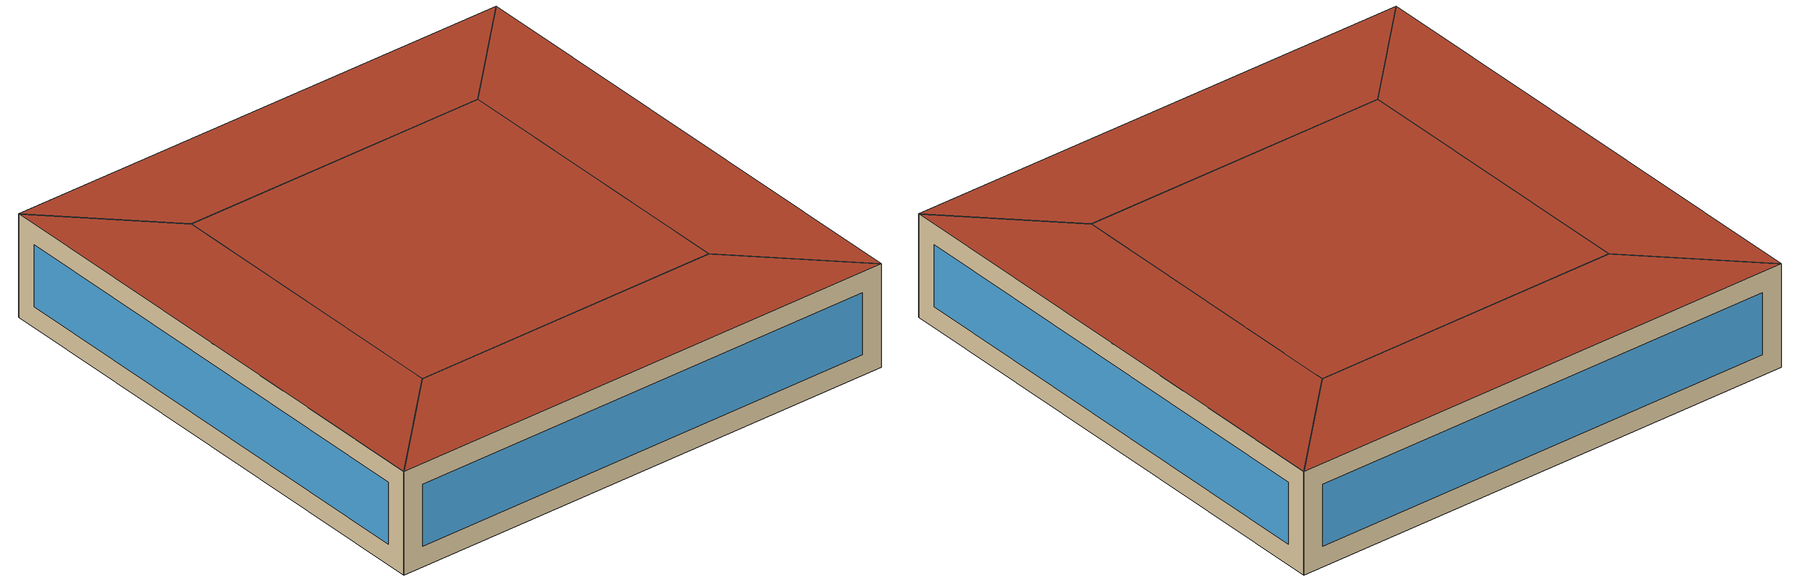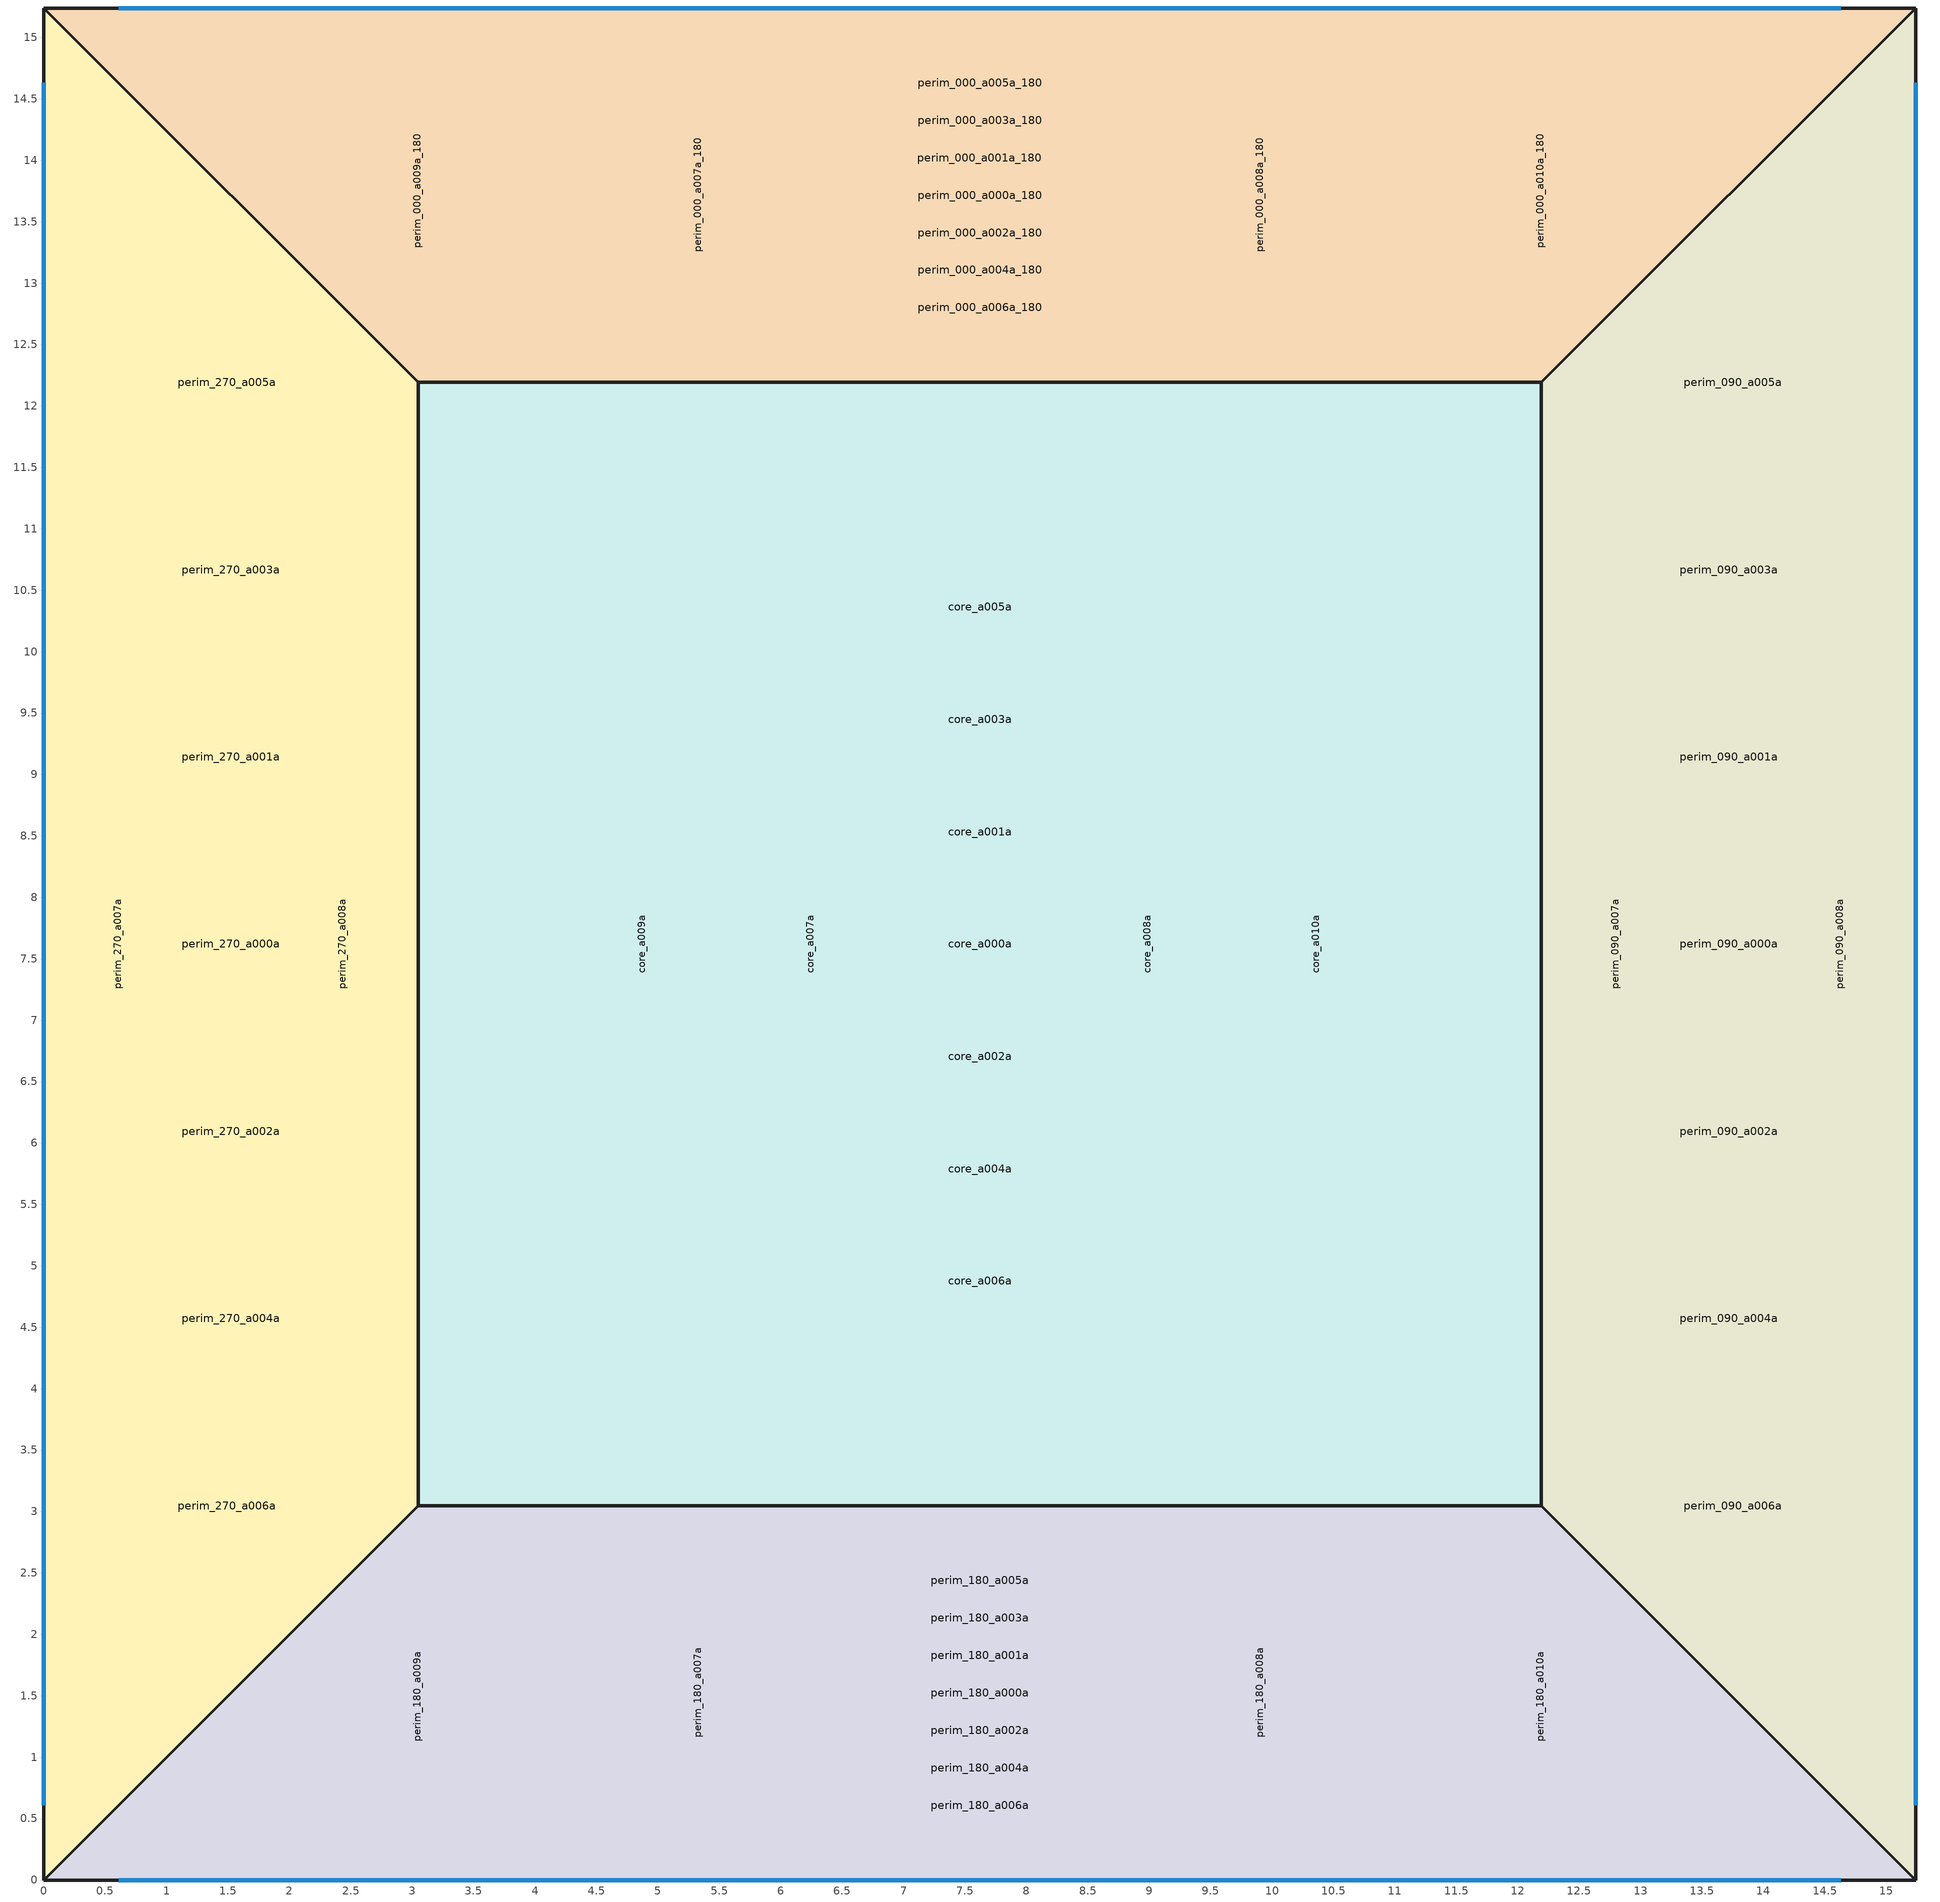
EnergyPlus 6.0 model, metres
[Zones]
perim_270_a000a
 floor ground (Exterior Floor): 0,15.24 3.05,12.19 3.05,3.05 0,0 z0
 wall outside (Exterior Wall): 0,0 3.05,3.05 3.05,12.19 0,15.24 0,0 z0:3.05
 window (Exterior Window): 0,14.63 0,0.61 z0.61:2.44
 roof outside (Exterior Roof): 0,0 3.05,3.05 3.05,12.19 0,15.24 z3.05
core_a000a
 floor ground (Exterior Floor): 12.19,12.19 12.19,3.05 3.05,3.05 3.05,12.19 z0
 wall outside (Exterior Wall): 3.05,3.05 12.19,3.05 12.19,12.19 3.05,12.19 3.05,3.05 z0:3.05
 roof outside (Exterior Roof): 12.19,3.05 12.19,12.19 3.05,12.19 3.05,3.05 z3.05
perim_090_a000a
 floor ground (Exterior Floor): 15.24,15.24 15.24,0 12.19,3.05 12.19,12.19 z0
 wall outside (Exterior Wall): 12.19,12.19 12.19,3.05 15.24,0 15.24,15.24 12.19,12.19 z0:3.05
 window (Exterior Window): 15.24,0.61 15.24,14.63 z0.61:2.44
 roof outside (Exterior Roof): 15.24,0 15.24,15.24 12.19,12.19 12.19,3.05 z3.05
perim_000_a000a_180
 floor ground (Exterior Floor): 15.24,15.24 12.19,12.19 3.05,12.19 0,15.24 z0
 wall outside (Exterior Wall): 3.05,12.19 12.19,12.19 15.24,15.24 0,15.24 3.05,12.19 z0:3.05
 window (Exterior Window): 14.63,15.24 0.61,15.24 z0.61:2.44
 roof outside (Exterior Roof): 12.19,12.19 15.24,15.24 0,15.24 3.05,12.19 z3.05
perim_180_a000a
 floor ground (Exterior Floor): 12.19,3.05 15.24,0 0,0 3.05,3.05 z0
 wall outside (Exterior Wall): 12.19,3.05 3.05,3.05 0,0 15.24,0 12.19,3.05 z0:3.05
 window (Exterior Window): 0.61,0 14.63,0 z0.61:2.44
 roof outside (Exterior Roof): 15.24,0 12.19,3.05 3.05,3.05 0,0 z3.05
perim_270_a001a
 floor ground (Exterior Floor): 0,15.24 3.05,12.19 3.05,3.05 0,0 z0
 wall outside (Exterior Wall): 0,0 3.05,3.05 3.05,12.19 0,15.24 0,0 z0:3.05
 window (Exterior Window): 0,14.63 0,0.61 z0.61:2.44
 roof outside (Exterior Roof): 0,0 3.05,3.05 3.05,12.19 0,15.24 z3.05
core_a001a
 floor ground (Exterior Floor): 12.19,12.19 12.19,3.05 3.05,3.05 3.05,12.19 z0
 wall outside (Exterior Wall): 3.05,3.05 12.19,3.05 12.19,12.19 3.05,12.19 3.05,3.05 z0:3.05
 roof outside (Exterior Roof): 12.19,3.05 12.19,12.19 3.05,12.19 3.05,3.05 z3.05
perim_090_a001a
 floor ground (Exterior Floor): 15.24,15.24 15.24,0 12.19,3.05 12.19,12.19 z0
 wall outside (Exterior Wall): 12.19,12.19 12.19,3.05 15.24,0 15.24,15.24 12.19,12.19 z0:3.05
 window (Exterior Window): 15.24,0.61 15.24,14.63 z0.61:2.44
 roof outside (Exterior Roof): 15.24,0 15.24,15.24 12.19,12.19 12.19,3.05 z3.05
perim_000_a001a_180
 floor ground (Exterior Floor): 15.24,15.24 12.19,12.19 3.05,12.19 0,15.24 z0
 wall outside (Exterior Wall): 3.05,12.19 12.19,12.19 15.24,15.24 0,15.24 3.05,12.19 z0:3.05
 window (Exterior Window): 14.63,15.24 0.61,15.24 z0.61:2.44
 roof outside (Exterior Roof): 12.19,12.19 15.24,15.24 0,15.24 3.05,12.19 z3.05
perim_180_a001a
 floor ground (Exterior Floor): 12.19,3.05 15.24,0 0,0 3.05,3.05 z0
 wall outside (Exterior Wall): 12.19,3.05 3.05,3.05 0,0 15.24,0 12.19,3.05 z0:3.05
 window (Exterior Window): 0.61,0 14.63,0 z0.61:2.44
 roof outside (Exterior Roof): 15.24,0 12.19,3.05 3.05,3.05 0,0 z3.05
perim_270_a002a
 floor ground (Exterior Floor): 0,15.24 3.05,12.19 3.05,3.05 0,0 z0
 wall outside (Exterior Wall): 0,0 3.05,3.05 3.05,12.19 0,15.24 0,0 z0:3.05
 window (Exterior Window): 0,14.63 0,0.61 z0.61:2.44
 roof outside (Exterior Roof): 0,0 3.05,3.05 3.05,12.19 0,15.24 z3.05
core_a002a
 floor ground (Exterior Floor): 12.19,12.19 12.19,3.05 3.05,3.05 3.05,12.19 z0
 wall outside (Exterior Wall): 3.05,3.05 12.19,3.05 12.19,12.19 3.05,12.19 3.05,3.05 z0:3.05
 roof outside (Exterior Roof): 12.19,3.05 12.19,12.19 3.05,12.19 3.05,3.05 z3.05
perim_090_a002a
 floor ground (Exterior Floor): 15.24,15.24 15.24,0 12.19,3.05 12.19,12.19 z0
 wall outside (Exterior Wall): 12.19,12.19 12.19,3.05 15.24,0 15.24,15.24 12.19,12.19 z0:3.05
 window (Exterior Window): 15.24,0.61 15.24,14.63 z0.61:2.44
 roof outside (Exterior Roof): 15.24,0 15.24,15.24 12.19,12.19 12.19,3.05 z3.05
perim_000_a002a_180
 floor ground (Exterior Floor): 15.24,15.24 12.19,12.19 3.05,12.19 0,15.24 z0
 wall outside (Exterior Wall): 3.05,12.19 12.19,12.19 15.24,15.24 0,15.24 3.05,12.19 z0:3.05
 window (Exterior Window): 14.63,15.24 0.61,15.24 z0.61:2.44
 roof outside (Exterior Roof): 12.19,12.19 15.24,15.24 0,15.24 3.05,12.19 z3.05
perim_180_a002a
 floor ground (Exterior Floor): 12.19,3.05 15.24,0 0,0 3.05,3.05 z0
 wall outside (Exterior Wall): 12.19,3.05 3.05,3.05 0,0 15.24,0 12.19,3.05 z0:3.05
 window (Exterior Window): 0.61,0 14.63,0 z0.61:2.44
 roof outside (Exterior Roof): 15.24,0 12.19,3.05 3.05,3.05 0,0 z3.05
perim_270_a003a
 floor ground (Exterior Floor): 0,15.24 3.05,12.19 3.05,3.05 0,0 z0
 wall outside (Exterior Wall): 0,0 3.05,3.05 3.05,12.19 0,15.24 0,0 z0:3.05
 window (Exterior Window): 0,14.63 0,0.61 z0.61:2.44
 roof outside (Exterior Roof): 0,0 3.05,3.05 3.05,12.19 0,15.24 z3.05
core_a003a
 floor ground (Exterior Floor): 12.19,12.19 12.19,3.05 3.05,3.05 3.05,12.19 z0
 wall outside (Exterior Wall): 3.05,3.05 12.19,3.05 12.19,12.19 3.05,12.19 3.05,3.05 z0:3.05
 roof outside (Exterior Roof): 12.19,3.05 12.19,12.19 3.05,12.19 3.05,3.05 z3.05
perim_090_a003a
 floor ground (Exterior Floor): 15.24,15.24 15.24,0 12.19,3.05 12.19,12.19 z0
 wall outside (Exterior Wall): 12.19,12.19 12.19,3.05 15.24,0 15.24,15.24 12.19,12.19 z0:3.05
 window (Exterior Window): 15.24,0.61 15.24,14.63 z0.61:2.44
 roof outside (Exterior Roof): 15.24,0 15.24,15.24 12.19,12.19 12.19,3.05 z3.05
perim_000_a003a_180
 floor ground (Exterior Floor): 15.24,15.24 12.19,12.19 3.05,12.19 0,15.24 z0
 wall outside (Exterior Wall): 3.05,12.19 12.19,12.19 15.24,15.24 0,15.24 3.05,12.19 z0:3.05
 window (Exterior Window): 14.63,15.24 0.61,15.24 z0.61:2.44
 roof outside (Exterior Roof): 12.19,12.19 15.24,15.24 0,15.24 3.05,12.19 z3.05
perim_180_a003a
 floor ground (Exterior Floor): 12.19,3.05 15.24,0 0,0 3.05,3.05 z0
 wall outside (Exterior Wall): 12.19,3.05 3.05,3.05 0,0 15.24,0 12.19,3.05 z0:3.05
 window (Exterior Window): 0.61,0 14.63,0 z0.61:2.44
 roof outside (Exterior Roof): 15.24,0 12.19,3.05 3.05,3.05 0,0 z3.05
perim_270_a004a
 floor ground (Exterior Floor): 0,15.24 3.05,12.19 3.05,3.05 0,0 z0
 wall outside (Exterior Wall): 0,0 3.05,3.05 3.05,12.19 0,15.24 0,0 z0:3.05
 window (Exterior Window): 0,14.63 0,0.61 z0.61:2.44
 roof outside (Exterior Roof): 0,0 3.05,3.05 3.05,12.19 0,15.24 z3.05
core_a004a
 floor ground (Exterior Floor): 12.19,12.19 12.19,3.05 3.05,3.05 3.05,12.19 z0
 wall outside (Exterior Wall): 3.05,3.05 12.19,3.05 12.19,12.19 3.05,12.19 3.05,3.05 z0:3.05
 roof outside (Exterior Roof): 12.19,3.05 12.19,12.19 3.05,12.19 3.05,3.05 z3.05
perim_090_a004a
 floor ground (Exterior Floor): 15.24,15.24 15.24,0 12.19,3.05 12.19,12.19 z0
 wall outside (Exterior Wall): 12.19,12.19 12.19,3.05 15.24,0 15.24,15.24 12.19,12.19 z0:3.05
 window (Exterior Window): 15.24,0.61 15.24,14.63 z0.61:2.44
 roof outside (Exterior Roof): 15.24,0 15.24,15.24 12.19,12.19 12.19,3.05 z3.05
perim_000_a004a_180
 floor ground (Exterior Floor): 15.24,15.24 12.19,12.19 3.05,12.19 0,15.24 z0
 wall outside (Exterior Wall): 3.05,12.19 12.19,12.19 15.24,15.24 0,15.24 3.05,12.19 z0:3.05
 window (Exterior Window): 14.63,15.24 0.61,15.24 z0.61:2.44
 roof outside (Exterior Roof): 12.19,12.19 15.24,15.24 0,15.24 3.05,12.19 z3.05
perim_180_a004a
 floor ground (Exterior Floor): 12.19,3.05 15.24,0 0,0 3.05,3.05 z0
 wall outside (Exterior Wall): 12.19,3.05 3.05,3.05 0,0 15.24,0 12.19,3.05 z0:3.05
 window (Exterior Window): 0.61,0 14.63,0 z0.61:2.44
 roof outside (Exterior Roof): 15.24,0 12.19,3.05 3.05,3.05 0,0 z3.05
perim_270_a005a
 floor ground (Exterior Floor): 0,15.24 3.05,12.19 3.05,3.05 0,0 z0
 wall outside (Exterior Wall): 0,0 3.05,3.05 3.05,12.19 0,15.24 0,0 z0:3.05
 window (Exterior Window): 0,14.63 0,0.61 z0.61:2.44
 roof outside (Exterior Roof): 0,0 3.05,3.05 3.05,12.19 0,15.24 z3.05
core_a005a
 floor ground (Exterior Floor): 12.19,12.19 12.19,3.05 3.05,3.05 3.05,12.19 z0
 wall outside (Exterior Wall): 3.05,3.05 12.19,3.05 12.19,12.19 3.05,12.19 3.05,3.05 z0:3.05
 roof outside (Exterior Roof): 12.19,3.05 12.19,12.19 3.05,12.19 3.05,3.05 z3.05
perim_090_a005a
 floor ground (Exterior Floor): 15.24,15.24 15.24,0 12.19,3.05 12.19,12.19 z0
 wall outside (Exterior Wall): 12.19,12.19 12.19,3.05 15.24,0 15.24,15.24 12.19,12.19 z0:3.05
 window (Exterior Window): 15.24,0.61 15.24,14.63 z0.61:2.44
 roof outside (Exterior Roof): 15.24,0 15.24,15.24 12.19,12.19 12.19,3.05 z3.05
perim_000_a005a_180
 floor ground (Exterior Floor): 15.24,15.24 12.19,12.19 3.05,12.19 0,15.24 z0
 wall outside (Exterior Wall): 3.05,12.19 12.19,12.19 15.24,15.24 0,15.24 3.05,12.19 z0:3.05
 window (Exterior Window): 14.63,15.24 0.61,15.24 z0.61:2.44
 roof outside (Exterior Roof): 12.19,12.19 15.24,15.24 0,15.24 3.05,12.19 z3.05
perim_180_a005a
 floor ground (Exterior Floor): 12.19,3.05 15.24,0 0,0 3.05,3.05 z0
 wall outside (Exterior Wall): 12.19,3.05 3.05,3.05 0,0 15.24,0 12.19,3.05 z0:3.05
 window (Exterior Window): 0.61,0 14.63,0 z0.61:2.44
 roof outside (Exterior Roof): 15.24,0 12.19,3.05 3.05,3.05 0,0 z3.05
perim_270_a006a
 floor ground (Exterior Floor): 0,15.24 3.05,12.19 3.05,3.05 0,0 z0
 wall outside (Exterior Wall): 0,0 3.05,3.05 3.05,12.19 0,15.24 0,0 z0:3.05
 window (Exterior Window): 0,14.63 0,0.61 z0.61:2.44
 roof outside (Exterior Roof): 0,0 3.05,3.05 3.05,12.19 0,15.24 z3.05
core_a006a
 floor ground (Exterior Floor): 12.19,12.19 12.19,3.05 3.05,3.05 3.05,12.19 z0
 wall outside (Exterior Wall): 3.05,3.05 12.19,3.05 12.19,12.19 3.05,12.19 3.05,3.05 z0:3.05
 roof outside (Exterior Roof): 12.19,3.05 12.19,12.19 3.05,12.19 3.05,3.05 z3.05
perim_090_a006a
 floor ground (Exterior Floor): 15.24,15.24 15.24,0 12.19,3.05 12.19,12.19 z0
 wall outside (Exterior Wall): 12.19,12.19 12.19,3.05 15.24,0 15.24,15.24 12.19,12.19 z0:3.05
 window (Exterior Window): 15.24,0.61 15.24,14.63 z0.61:2.44
 roof outside (Exterior Roof): 15.24,0 15.24,15.24 12.19,12.19 12.19,3.05 z3.05
perim_000_a006a_180
 floor ground (Exterior Floor): 15.24,15.24 12.19,12.19 3.05,12.19 0,15.24 z0
 wall outside (Exterior Wall): 3.05,12.19 12.19,12.19 15.24,15.24 0,15.24 3.05,12.19 z0:3.05
 window (Exterior Window): 14.63,15.24 0.61,15.24 z0.61:2.44
 roof outside (Exterior Roof): 12.19,12.19 15.24,15.24 0,15.24 3.05,12.19 z3.05
perim_180_a006a
 floor ground (Exterior Floor): 12.19,3.05 15.24,0 0,0 3.05,3.05 z0
 wall outside (Exterior Wall): 12.19,3.05 3.05,3.05 0,0 15.24,0 12.19,3.05 z0:3.05
 window (Exterior Window): 0.61,0 14.63,0 z0.61:2.44
 roof outside (Exterior Roof): 15.24,0 12.19,3.05 3.05,3.05 0,0 z3.05
perim_270_a007a
 floor ground (Exterior Floor): 0,15.24 3.05,12.19 3.05,3.05 0,0 z0
 wall outside (Exterior Wall): 0,0 3.05,3.05 3.05,12.19 0,15.24 0,0 z0:3.05
 window (Exterior Window): 0,14.63 0,0.61 z0.61:2.44
 roof outside (Exterior Roof): 0,0 3.05,3.05 3.05,12.19 0,15.24 z3.05
core_a007a
 floor ground (Exterior Floor): 12.19,12.19 12.19,3.05 3.05,3.05 3.05,12.19 z0
 wall outside (Exterior Wall): 3.05,3.05 12.19,3.05 12.19,12.19 3.05,12.19 3.05,3.05 z0:3.05
 roof outside (Exterior Roof): 12.19,3.05 12.19,12.19 3.05,12.19 3.05,3.05 z3.05
perim_090_a007a
 floor ground (Exterior Floor): 15.24,15.24 15.24,0 12.19,3.05 12.19,12.19 z0
 wall outside (Exterior Wall): 12.19,12.19 12.19,3.05 15.24,0 15.24,15.24 12.19,12.19 z0:3.05
 window (Exterior Window): 15.24,0.61 15.24,14.63 z0.61:2.44
 roof outside (Exterior Roof): 15.24,0 15.24,15.24 12.19,12.19 12.19,3.05 z3.05
perim_000_a007a_180
 floor ground (Exterior Floor): 15.24,15.24 12.19,12.19 3.05,12.19 0,15.24 z0
 wall outside (Exterior Wall): 3.05,12.19 12.19,12.19 15.24,15.24 0,15.24 3.05,12.19 z0:3.05
 window (Exterior Window): 14.63,15.24 0.61,15.24 z0.61:2.44
 roof outside (Exterior Roof): 12.19,12.19 15.24,15.24 0,15.24 3.05,12.19 z3.05
perim_180_a007a
 floor ground (Exterior Floor): 12.19,3.05 15.24,0 0,0 3.05,3.05 z0
 wall outside (Exterior Wall): 12.19,3.05 3.05,3.05 0,0 15.24,0 12.19,3.05 z0:3.05
 window (Exterior Window): 0.61,0 14.63,0 z0.61:2.44
 roof outside (Exterior Roof): 15.24,0 12.19,3.05 3.05,3.05 0,0 z3.05
perim_270_a008a
 floor ground (Exterior Floor): 0,15.24 3.05,12.19 3.05,3.05 0,0 z0
 wall outside (Exterior Wall): 0,0 3.05,3.05 3.05,12.19 0,15.24 0,0 z0:3.05
 window (Exterior Window): 0,14.63 0,0.61 z0.61:2.44
 roof outside (Exterior Roof): 0,0 3.05,3.05 3.05,12.19 0,15.24 z3.05
core_a008a
 floor ground (Exterior Floor): 12.19,12.19 12.19,3.05 3.05,3.05 3.05,12.19 z0
 wall outside (Exterior Wall): 3.05,3.05 12.19,3.05 12.19,12.19 3.05,12.19 3.05,3.05 z0:3.05
 roof outside (Exterior Roof): 12.19,3.05 12.19,12.19 3.05,12.19 3.05,3.05 z3.05
perim_090_a008a
 floor ground (Exterior Floor): 15.24,15.24 15.24,0 12.19,3.05 12.19,12.19 z0
 wall outside (Exterior Wall): 12.19,12.19 12.19,3.05 15.24,0 15.24,15.24 12.19,12.19 z0:3.05
 window (Exterior Window): 15.24,0.61 15.24,14.63 z0.61:2.44
 roof outside (Exterior Roof): 15.24,0 15.24,15.24 12.19,12.19 12.19,3.05 z3.05
perim_000_a008a_180
 floor ground (Exterior Floor): 15.24,15.24 12.19,12.19 3.05,12.19 0,15.24 z0
 wall outside (Exterior Wall): 3.05,12.19 12.19,12.19 15.24,15.24 0,15.24 3.05,12.19 z0:3.05
 window (Exterior Window): 14.63,15.24 0.61,15.24 z0.61:2.44
 roof outside (Exterior Roof): 12.19,12.19 15.24,15.24 0,15.24 3.05,12.19 z3.05
perim_180_a008a
 floor ground (Exterior Floor): 12.19,3.05 15.24,0 0,0 3.05,3.05 z0
 wall outside (Exterior Wall): 12.19,3.05 3.05,3.05 0,0 15.24,0 12.19,3.05 z0:3.05
 window (Exterior Window): 0.61,0 14.63,0 z0.61:2.44
 roof outside (Exterior Roof): 15.24,0 12.19,3.05 3.05,3.05 0,0 z3.05
perim_270_a009a
 floor ground (Exterior Floor): 0,15.24 3.05,12.19 3.05,3.05 0,0 z0
 wall outside (Exterior Wall): 0,0 3.05,3.05 3.05,12.19 0,15.24 0,0 z0:3.05
 window (Exterior Window): 0,14.63 0,0.61 z0.61:2.44
 roof outside (Exterior Roof): 0,0 3.05,3.05 3.05,12.19 0,15.24 z3.05
core_a009a
 floor ground (Exterior Floor): 12.19,12.19 12.19,3.05 3.05,3.05 3.05,12.19 z0
 wall outside (Exterior Wall): 3.05,3.05 12.19,3.05 12.19,12.19 3.05,12.19 3.05,3.05 z0:3.05
 roof outside (Exterior Roof): 12.19,3.05 12.19,12.19 3.05,12.19 3.05,3.05 z3.05
perim_090_a009a
 floor ground (Exterior Floor): 15.24,15.24 15.24,0 12.19,3.05 12.19,12.19 z0
 wall outside (Exterior Wall): 12.19,12.19 12.19,3.05 15.24,0 15.24,15.24 12.19,12.19 z0:3.05
 window (Exterior Window): 15.24,0.61 15.24,14.63 z0.61:2.44
 roof outside (Exterior Roof): 15.24,0 15.24,15.24 12.19,12.19 12.19,3.05 z3.05
perim_000_a009a_180
 floor ground (Exterior Floor): 15.24,15.24 12.19,12.19 3.05,12.19 0,15.24 z0
 wall outside (Exterior Wall): 3.05,12.19 12.19,12.19 15.24,15.24 0,15.24 3.05,12.19 z0:3.05
 window (Exterior Window): 14.63,15.24 0.61,15.24 z0.61:2.44
 roof outside (Exterior Roof): 12.19,12.19 15.24,15.24 0,15.24 3.05,12.19 z3.05
perim_180_a009a
 floor ground (Exterior Floor): 12.19,3.05 15.24,0 0,0 3.05,3.05 z0
 wall outside (Exterior Wall): 12.19,3.05 3.05,3.05 0,0 15.24,0 12.19,3.05 z0:3.05
 window (Exterior Window): 0.61,0 14.63,0 z0.61:2.44
 roof outside (Exterior Roof): 15.24,0 12.19,3.05 3.05,3.05 0,0 z3.05
perim_270_a010a
 floor ground (Exterior Floor): 0,15.24 3.05,12.19 3.05,3.05 0,0 z0
 wall outside (Exterior Wall): 0,0 3.05,3.05 3.05,12.19 0,15.24 0,0 z0:3.05
 window (Exterior Window): 0,14.63 0,0.61 z0.61:2.44
 roof outside (Exterior Roof): 0,0 3.05,3.05 3.05,12.19 0,15.24 z3.05
core_a010a
 floor ground (Exterior Floor): 12.19,12.19 12.19,3.05 3.05,3.05 3.05,12.19 z0
 wall outside (Exterior Wall): 3.05,3.05 12.19,3.05 12.19,12.19 3.05,12.19 3.05,3.05 z0:3.05
 roof outside (Exterior Roof): 12.19,3.05 12.19,12.19 3.05,12.19 3.05,3.05 z3.05
perim_090_a010a
 floor ground (Exterior Floor): 15.24,15.24 15.24,0 12.19,3.05 12.19,12.19 z0
 wall outside (Exterior Wall): 12.19,12.19 12.19,3.05 15.24,0 15.24,15.24 12.19,12.19 z0:3.05
 window (Exterior Window): 15.24,0.61 15.24,14.63 z0.61:2.44
 roof outside (Exterior Roof): 15.24,0 15.24,15.24 12.19,12.19 12.19,3.05 z3.05
perim_000_a010a_180
 floor ground (Exterior Floor): 15.24,15.24 12.19,12.19 3.05,12.19 0,15.24 z0
 wall outside (Exterior Wall): 3.05,12.19 12.19,12.19 15.24,15.24 0,15.24 3.05,12.19 z0:3.05
 window (Exterior Window): 14.63,15.24 0.61,15.24 z0.61:2.44
 roof outside (Exterior Roof): 12.19,12.19 15.24,15.24 0,15.24 3.05,12.19 z3.05
perim_180_a010a
 floor ground (Exterior Floor): 12.19,3.05 15.24,0 0,0 3.05,3.05 z0
 wall outside (Exterior Wall): 12.19,3.05 3.05,3.05 0,0 15.24,0 12.19,3.05 z0:3.05
 window (Exterior Window): 0.61,0 14.63,0 z0.61:2.44
 roof outside (Exterior Roof): 15.24,0 12.19,3.05 3.05,3.05 0,0 z3.05
perim_270_a011a
 floor ground (Exterior Floor): 0,15.24 3.05,12.19 3.05,3.05 0,0 z0
 wall outside (Exterior Wall): 0,0 3.05,3.05 3.05,12.19 0,15.24 0,0 z0:3.05
 window (Exterior Window): 0,14.63 0,0.61 z0.61:2.44
 roof outside (Exterior Roof): 0,0 3.05,3.05 3.05,12.19 0,15.24 z3.05
core_a011a
 floor ground (Exterior Floor): 12.19,12.19 12.19,3.05 3.05,3.05 3.05,12.19 z0
 wall outside (Exterior Wall): 3.05,3.05 12.19,3.05 12.19,12.19 3.05,12.19 3.05,3.05 z0:3.05
 roof outside (Exterior Roof): 12.19,3.05 12.19,12.19 3.05,12.19 3.05,3.05 z3.05
perim_090_a011a
 floor ground (Exterior Floor): 15.24,15.24 15.24,0 12.19,3.05 12.19,12.19 z0
 wall outside (Exterior Wall): 12.19,12.19 12.19,3.05 15.24,0 15.24,15.24 12.19,12.19 z0:3.05
 window (Exterior Window): 15.24,0.61 15.24,14.63 z0.61:2.44
 roof outside (Exterior Roof): 15.24,0 15.24,15.24 12.19,12.19 12.19,3.05 z3.05
perim_000_a011a_180
 floor ground (Exterior Floor): 15.24,15.24 12.19,12.19 3.05,12.19 0,15.24 z0
 wall outside (Exterior Wall): 3.05,12.19 12.19,12.19 15.24,15.24 0,15.24 3.05,12.19 z0:3.05
 window (Exterior Window): 14.63,15.24 0.61,15.24 z0.61:2.44
 roof outside (Exterior Roof): 12.19,12.19 15.24,15.24 0,15.24 3.05,12.19 z3.05
perim_180_a011a
 floor ground (Exterior Floor): 12.19,3.05 15.24,0 0,0 3.05,3.05 z0
 wall outside (Exterior Wall): 12.19,3.05 3.05,3.05 0,0 15.24,0 12.19,3.05 z0:3.05
 window (Exterior Window): 0.61,0 14.63,0 z0.61:2.44
 roof outside (Exterior Roof): 15.24,0 12.19,3.05 3.05,3.05 0,0 z3.05
perim_270_a012a
 floor ground (Exterior Floor): 0,15.24 3.05,12.19 3.05,3.05 0,0 z0
 wall outside (Exterior Wall): 0,0 3.05,3.05 3.05,12.19 0,15.24 0,0 z0:3.05
 window (Exterior Window): 0,14.63 0,0.61 z0.61:2.44
 roof outside (Exterior Roof): 0,0 3.05,3.05 3.05,12.19 0,15.24 z3.05
core_a012a
 floor ground (Exterior Floor): 12.19,12.19 12.19,3.05 3.05,3.05 3.05,12.19 z0
 wall outside (Exterior Wall): 3.05,3.05 12.19,3.05 12.19,12.19 3.05,12.19 3.05,3.05 z0:3.05
 roof outside (Exterior Roof): 12.19,3.05 12.19,12.19 3.05,12.19 3.05,3.05 z3.05
perim_090_a012a
 floor ground (Exterior Floor): 15.24,15.24 15.24,0 12.19,3.05 12.19,12.19 z0
 wall outside (Exterior Wall): 12.19,12.19 12.19,3.05 15.24,0 15.24,15.24 12.19,12.19 z0:3.05
 window (Exterior Window): 15.24,0.61 15.24,14.63 z0.61:2.44
 roof outside (Exterior Roof): 15.24,0 15.24,15.24 12.19,12.19 12.19,3.05 z3.05
perim_000_a012a_180
 floor ground (Exterior Floor): 15.24,15.24 12.19,12.19 3.05,12.19 0,15.24 z0
 wall outside (Exterior Wall): 3.05,12.19 12.19,12.19 15.24,15.24 0,15.24 3.05,12.19 z0:3.05
 window (Exterior Window): 14.63,15.24 0.61,15.24 z0.61:2.44
 roof outside (Exterior Roof): 12.19,12.19 15.24,15.24 0,15.24 3.05,12.19 z3.05
perim_180_a012a
 floor ground (Exterior Floor): 12.19,3.05 15.24,0 0,0 3.05,3.05 z0
 wall outside (Exterior Wall): 12.19,3.05 3.05,3.05 0,0 15.24,0 12.19,3.05 z0:3.05
 window (Exterior Window): 0.61,0 14.63,0 z0.61:2.44
 roof outside (Exterior Roof): 15.24,0 12.19,3.05 3.05,3.05 0,0 z3.05
perim_270_a013a
 floor ground (Exterior Floor): 0,15.24 3.05,12.19 3.05,3.05 0,0 z0
 wall outside (Exterior Wall): 0,0 3.05,3.05 3.05,12.19 0,15.24 0,0 z0:3.05
 window (Exterior Window): 0,14.63 0,0.61 z0.61:2.44
 roof outside (Exterior Roof): 0,0 3.05,3.05 3.05,12.19 0,15.24 z3.05
core_a013a
 floor ground (Exterior Floor): 12.19,12.19 12.19,3.05 3.05,3.05 3.05,12.19 z0
 wall outside (Exterior Wall): 3.05,3.05 12.19,3.05 12.19,12.19 3.05,12.19 3.05,3.05 z0:3.05
 roof outside (Exterior Roof): 12.19,3.05 12.19,12.19 3.05,12.19 3.05,3.05 z3.05
perim_090_a013a
 floor ground (Exterior Floor): 15.24,15.24 15.24,0 12.19,3.05 12.19,12.19 z0
 wall outside (Exterior Wall): 12.19,12.19 12.19,3.05 15.24,0 15.24,15.24 12.19,12.19 z0:3.05
 window (Exterior Window): 15.24,0.61 15.24,14.63 z0.61:2.44
 roof outside (Exterior Roof): 15.24,0 15.24,15.24 12.19,12.19 12.19,3.05 z3.05
perim_000_a013a_180
 floor ground (Exterior Floor): 15.24,15.24 12.19,12.19 3.05,12.19 0,15.24 z0
 wall outside (Exterior Wall): 3.05,12.19 12.19,12.19 15.24,15.24 0,15.24 3.05,12.19 z0:3.05
 window (Exterior Window): 14.63,15.24 0.61,15.24 z0.61:2.44
 roof outside (Exterior Roof): 12.19,12.19 15.24,15.24 0,15.24 3.05,12.19 z3.05
perim_180_a013a
 floor ground (Exterior Floor): 12.19,3.05 15.24,0 0,0 3.05,3.05 z0
 wall outside (Exterior Wall): 12.19,3.05 3.05,3.05 0,0 15.24,0 12.19,3.05 z0:3.05
 window (Exterior Window): 0.61,0 14.63,0 z0.61:2.44
 roof outside (Exterior Roof): 15.24,0 12.19,3.05 3.05,3.05 0,0 z3.05
perim_270_a014a
 floor ground (Exterior Floor): 0,15.24 3.05,12.19 3.05,3.05 0,0 z0
 wall outside (Exterior Wall): 0,0 3.05,3.05 3.05,12.19 0,15.24 0,0 z0:3.05
 window (Exterior Window): 0,14.63 0,0.61 z0.61:2.44
 roof outside (Exterior Roof): 0,0 3.05,3.05 3.05,12.19 0,15.24 z3.05
core_a014a
 floor ground (Exterior Floor): 12.19,12.19 12.19,3.05 3.05,3.05 3.05,12.19 z0
 wall outside (Exterior Wall): 3.05,3.05 12.19,3.05 12.19,12.19 3.05,12.19 3.05,3.05 z0:3.05
 roof outside (Exterior Roof): 12.19,3.05 12.19,12.19 3.05,12.19 3.05,3.05 z3.05
perim_090_a014a
 floor ground (Exterior Floor): 15.24,15.24 15.24,0 12.19,3.05 12.19,12.19 z0
 wall outside (Exterior Wall): 12.19,12.19 12.19,3.05 15.24,0 15.24,15.24 12.19,12.19 z0:3.05
 window (Exterior Window): 15.24,0.61 15.24,14.63 z0.61:2.44
 roof outside (Exterior Roof): 15.24,0 15.24,15.24 12.19,12.19 12.19,3.05 z3.05
perim_000_a014a_180
 floor ground (Exterior Floor): 15.24,15.24 12.19,12.19 3.05,12.19 0,15.24 z0
 wall outside (Exterior Wall): 3.05,12.19 12.19,12.19 15.24,15.24 0,15.24 3.05,12.19 z0:3.05
 window (Exterior Window): 14.63,15.24 0.61,15.24 z0.61:2.44
 roof outside (Exterior Roof): 12.19,12.19 15.24,15.24 0,15.24 3.05,12.19 z3.05
perim_180_a014a
 floor ground (Exterior Floor): 12.19,3.05 15.24,0 0,0 3.05,3.05 z0
 wall outside (Exterior Wall): 12.19,3.05 3.05,3.05 0,0 15.24,0 12.19,3.05 z0:3.05
 window (Exterior Window): 0.61,0 14.63,0 z0.61:2.44
 roof outside (Exterior Roof): 15.24,0 12.19,3.05 3.05,3.05 0,0 z3.05
perim_270_a015a
 floor ground (Exterior Floor): 0,15.24 3.05,12.19 3.05,3.05 0,0 z0
 wall outside (Exterior Wall): 0,0 3.05,3.05 3.05,12.19 0,15.24 0,0 z0:3.05
 window (Exterior Window): 0,14.63 0,0.61 z0.61:2.44
 roof outside (Exterior Roof): 0,0 3.05,3.05 3.05,12.19 0,15.24 z3.05
core_a015a
 floor ground (Exterior Floor): 12.19,12.19 12.19,3.05 3.05,3.05 3.05,12.19 z0
 wall outside (Exterior Wall): 3.05,3.05 12.19,3.05 12.19,12.19 3.05,12.19 3.05,3.05 z0:3.05
 roof outside (Exterior Roof): 12.19,3.05 12.19,12.19 3.05,12.19 3.05,3.05 z3.05
perim_090_a015a
 floor ground (Exterior Floor): 15.24,15.24 15.24,0 12.19,3.05 12.19,12.19 z0
 wall outside (Exterior Wall): 12.19,12.19 12.19,3.05 15.24,0 15.24,15.24 12.19,12.19 z0:3.05
 window (Exterior Window): 15.24,0.61 15.24,14.63 z0.61:2.44
 roof outside (Exterior Roof): 15.24,0 15.24,15.24 12.19,12.19 12.19,3.05 z3.05
perim_000_a015a_180
 floor ground (Exterior Floor): 15.24,15.24 12.19,12.19 3.05,12.19 0,15.24 z0
 wall outside (Exterior Wall): 3.05,12.19 12.19,12.19 15.24,15.24 0,15.24 3.05,12.19 z0:3.05
 window (Exterior Window): 14.63,15.24 0.61,15.24 z0.61:2.44
 roof outside (Exterior Roof): 12.19,12.19 15.24,15.24 0,15.24 3.05,12.19 z3.05
perim_180_a015a
 floor ground (Exterior Floor): 12.19,3.05 15.24,0 0,0 3.05,3.05 z0
 wall outside (Exterior Wall): 12.19,3.05 3.05,3.05 0,0 15.24,0 12.19,3.05 z0:3.05
 window (Exterior Window): 0.61,0 14.63,0 z0.61:2.44
 roof outside (Exterior Roof): 15.24,0 12.19,3.05 3.05,3.05 0,0 z3.05
perim_270_a016a
 floor ground (Exterior Floor): 0,15.24 3.05,12.19 3.05,3.05 0,0 z0
 wall outside (Exterior Wall): 0,0 3.05,3.05 3.05,12.19 0,15.24 0,0 z0:3.05
 window (Exterior Window): 0,14.63 0,0.61 z0.61:2.44
 roof outside (Exterior Roof): 0,0 3.05,3.05 3.05,12.19 0,15.24 z3.05
core_a016a
 floor ground (Exterior Floor): 12.19,12.19 12.19,3.05 3.05,3.05 3.05,12.19 z0
 wall outside (Exterior Wall): 3.05,3.05 12.19,3.05 12.19,12.19 3.05,12.19 3.05,3.05 z0:3.05
 roof outside (Exterior Roof): 12.19,3.05 12.19,12.19 3.05,12.19 3.05,3.05 z3.05
perim_090_a016a
 floor ground (Exterior Floor): 15.24,15.24 15.24,0 12.19,3.05 12.19,12.19 z0
 wall outside (Exterior Wall): 12.19,12.19 12.19,3.05 15.24,0 15.24,15.24 12.19,12.19 z0:3.05
 window (Exterior Window): 15.24,0.61 15.24,14.63 z0.61:2.44
 roof outside (Exterior Roof): 15.24,0 15.24,15.24 12.19,12.19 12.19,3.05 z3.05
perim_000_a016a_180
 floor ground (Exterior Floor): 15.24,15.24 12.19,12.19 3.05,12.19 0,15.24 z0
 wall outside (Exterior Wall): 3.05,12.19 12.19,12.19 15.24,15.24 0,15.24 3.05,12.19 z0:3.05
 window (Exterior Window): 14.63,15.24 0.61,15.24 z0.61:2.44
 roof outside (Exterior Roof): 12.19,12.19 15.24,15.24 0,15.24 3.05,12.19 z3.05
perim_180_a016a
 floor ground (Exterior Floor): 12.19,3.05 15.24,0 0,0 3.05,3.05 z0
 wall outside (Exterior Wall): 12.19,3.05 3.05,3.05 0,0 15.24,0 12.19,3.05 z0:3.05
 window (Exterior Window): 0.61,0 14.63,0 z0.61:2.44
 roof outside (Exterior Roof): 15.24,0 12.19,3.05 3.05,3.05 0,0 z3.05
perim_270_a017a
 floor ground (Exterior Floor): 0,15.24 3.05,12.19 3.05,3.05 0,0 z0
 wall outside (Exterior Wall): 0,0 3.05,3.05 3.05,12.19 0,15.24 0,0 z0:3.05
 window (Exterior Window): 0,14.63 0,0.61 z0.61:2.44
 roof outside (Exterior Roof): 0,0 3.05,3.05 3.05,12.19 0,15.24 z3.05
core_a017a
 floor ground (Exterior Floor): 12.19,12.19 12.19,3.05 3.05,3.05 3.05,12.19 z0
 wall outside (Exterior Wall): 3.05,3.05 12.19,3.05 12.19,12.19 3.05,12.19 3.05,3.05 z0:3.05
 roof outside (Exterior Roof): 12.19,3.05 12.19,12.19 3.05,12.19 3.05,3.05 z3.05
perim_090_a017a
 floor ground (Exterior Floor): 15.24,15.24 15.24,0 12.19,3.05 12.19,12.19 z0
 wall outside (Exterior Wall): 12.19,12.19 12.19,3.05 15.24,0 15.24,15.24 12.19,12.19 z0:3.05
 window (Exterior Window): 15.24,0.61 15.24,14.63 z0.61:2.44
 roof outside (Exterior Roof): 15.24,0 15.24,15.24 12.19,12.19 12.19,3.05 z3.05
perim_000_a017a_180
 floor ground (Exterior Floor): 15.24,15.24 12.19,12.19 3.05,12.19 0,15.24 z0
 wall outside (Exterior Wall): 3.05,12.19 12.19,12.19 15.24,15.24 0,15.24 3.05,12.19 z0:3.05
 window (Exterior Window): 14.63,15.24 0.61,15.24 z0.61:2.44
 roof outside (Exterior Roof): 12.19,12.19 15.24,15.24 0,15.24 3.05,12.19 z3.05
perim_180_a017a
 floor ground (Exterior Floor): 12.19,3.05 15.24,0 0,0 3.05,3.05 z0
 wall outside (Exterior Wall): 12.19,3.05 3.05,3.05 0,0 15.24,0 12.19,3.05 z0:3.05
 window (Exterior Window): 0.61,0 14.63,0 z0.61:2.44
 roof outside (Exterior Roof): 15.24,0 12.19,3.05 3.05,3.05 0,0 z3.05
perim_270_a018a
 floor ground (Exterior Floor): 0,15.24 3.05,12.19 3.05,3.05 0,0 z0
 wall outside (Exterior Wall): 0,0 3.05,3.05 3.05,12.19 0,15.24 0,0 z0:3.05
 window (Exterior Window): 0,14.63 0,0.61 z0.61:2.44
 roof outside (Exterior Roof): 0,0 3.05,3.05 3.05,12.19 0,15.24 z3.05
core_a018a
 floor ground (Exterior Floor): 12.19,12.19 12.19,3.05 3.05,3.05 3.05,12.19 z0
 wall outside (Exterior Wall): 3.05,3.05 12.19,3.05 12.19,12.19 3.05,12.19 3.05,3.05 z0:3.05
 roof outside (Exterior Roof): 12.19,3.05 12.19,12.19 3.05,12.19 3.05,3.05 z3.05
perim_090_a018a
 floor ground (Exterior Floor): 15.24,15.24 15.24,0 12.19,3.05 12.19,12.19 z0
 wall outside (Exterior Wall): 12.19,12.19 12.19,3.05 15.24,0 15.24,15.24 12.19,12.19 z0:3.05
 window (Exterior Window): 15.24,0.61 15.24,14.63 z0.61:2.44
 roof outside (Exterior Roof): 15.24,0 15.24,15.24 12.19,12.19 12.19,3.05 z3.05
perim_000_a018a_180
 floor ground (Exterior Floor): 15.24,15.24 12.19,12.19 3.05,12.19 0,15.24 z0
 wall outside (Exterior Wall): 3.05,12.19 12.19,12.19 15.24,15.24 0,15.24 3.05,12.19 z0:3.05
 window (Exterior Window): 14.63,15.24 0.61,15.24 z0.61:2.44
 roof outside (Exterior Roof): 12.19,12.19 15.24,15.24 0,15.24 3.05,12.19 z3.05
perim_180_a018a
 floor ground (Exterior Floor): 12.19,3.05 15.24,0 0,0 3.05,3.05 z0
 wall outside (Exterior Wall): 12.19,3.05 3.05,3.05 0,0 15.24,0 12.19,3.05 z0:3.05
 window (Exterior Window): 0.61,0 14.63,0 z0.61:2.44
 roof outside (Exterior Roof): 15.24,0 12.19,3.05 3.05,3.05 0,0 z3.05
perim_270_a019a
 floor ground (Exterior Floor): 0,15.24 3.05,12.19 3.05,3.05 0,0 z0
 wall outside (Exterior Wall): 0,0 3.05,3.05 3.05,12.19 0,15.24 0,0 z0:3.05
 window (Exterior Window): 0,14.63 0,0.61 z0.61:2.44
 roof outside (Exterior Roof): 0,0 3.05,3.05 3.05,12.19 0,15.24 z3.05
core_a019a
 floor ground (Exterior Floor): 12.19,12.19 12.19,3.05 3.05,3.05 3.05,12.19 z0
 wall outside (Exterior Wall): 3.05,3.05 12.19,3.05 12.19,12.19 3.05,12.19 3.05,3.05 z0:3.05
 roof outside (Exterior Roof): 12.19,3.05 12.19,12.19 3.05,12.19 3.05,3.05 z3.05
perim_090_a019a
 floor ground (Exterior Floor): 15.24,15.24 15.24,0 12.19,3.05 12.19,12.19 z0
 wall outside (Exterior Wall): 12.19,12.19 12.19,3.05 15.24,0 15.24,15.24 12.19,12.19 z0:3.05
 window (Exterior Window): 15.24,0.61 15.24,14.63 z0.61:2.44
 roof outside (Exterior Roof): 15.24,0 15.24,15.24 12.19,12.19 12.19,3.05 z3.05
perim_000_a019a_180
 floor ground (Exterior Floor): 15.24,15.24 12.19,12.19 3.05,12.19 0,15.24 z0
 wall outside (Exterior Wall): 3.05,12.19 12.19,12.19 15.24,15.24 0,15.24 3.05,12.19 z0:3.05
 window (Exterior Window): 14.63,15.24 0.61,15.24 z0.61:2.44
 roof outside (Exterior Roof): 12.19,12.19 15.24,15.24 0,15.24 3.05,12.19 z3.05
perim_180_a019a
 floor ground (Exterior Floor): 12.19,3.05 15.24,0 0,0 3.05,3.05 z0
 wall outside (Exterior Wall): 12.19,3.05 3.05,3.05 0,0 15.24,0 12.19,3.05 z0:3.05
 window (Exterior Window): 0.61,0 14.63,0 z0.61:2.44
 roof outside (Exterior Roof): 15.24,0 12.19,3.05 3.05,3.05 0,0 z3.05
[Building]
increase zone count test: North Axis {deg}=-0; Terrain=CITY; Loads Convergence Tolerance Value=0.04; Temperature Convergence Tolerance Value {deltaC}=0.4; Solar Distribution=FULLINTERIORANDEXTERIOR; Maximum Number of Warmup Days=25
[Site:Location]
Site:Location {fe7555c4-f0c3-4fda-930d-e99a9caff5f8}: 0, 0, 0, 0
[Material]
Name | Roughness | Thickness {m} | Conductivity {W/m-K} | Density {kg/m3} | Specific Heat {J/kg-K}
G01a 19mm gypsum board | MediumSmooth | 0.019 | 0.16 | 800 | 1090
F16 Acoustic tile | MediumSmooth | 0.0191 | 0.06 | 368 | 590
M01 100mm brick | MediumRough | 0.1016 | 0.89 | 1920 | 790
I02 50mm insulation board | MediumRough | 0.0508 | 0.03 | 43 | 1210
M15 200mm heavyweight concrete | MediumRough | 0.2032 | 1.95 | 2240 | 900
M11 100mm lightweight concrete | MediumRough | 0.1016 | 0.53 | 1280 | 840
[Material:AirGap]
Name | Thermal Resistance {m2-K/W}
F05 Ceiling air space resistance | 0.18
F04 Wall air space resistance | 0.15
[WindowMaterial:Glazing]
Clear 3mm: Optical Data Type=SpectralAverage; Thickness {m}=0.003; Solar Transmittance at Normal Incidence=0.837; Front Side Solar Reflectance at Normal Incidence=0.075; Back Side Solar Reflectance at Normal Incidence=0.075; Visible Transmittance at Normal Incidence=0.898; Front Side Visible Reflectance at Normal Incidence=0.081; Back Side Visible Reflectance at Normal Incidence=0.081; Infrared Transmittance at Normal Incidence=0; Front Side Infrared Hemispherical Emissivity=0.84; Back Side Infrared Hemispherical Emissivity=0.84; Conductivity {W/m-K}=0.9
[WindowMaterial:Gas]
Air 13mm: Gas Type=Air; Thickness {m}=0.0127
[Construction]
Exterior Roof: M11 100mm lightweight concrete, F05 Ceiling air space resistance, F16 Acoustic tile
Exterior Wall: M01 100mm brick, M15 200mm heavyweight concrete, I02 50mm insulation board, F04 Wall air space resistance, G01a 19mm gypsum board
Exterior Window: Clear 3mm, Air 13mm, Clear 3mm
Exterior Floor: I02 50mm insulation board, M15 200mm heavyweight concrete
[Zone]
perim_270_a000a; perim_180_a000a; perim_270_a001a; perim_180_a001a; perim_270_a002a; perim_180_a002a; perim_270_a003a; perim_180_a003a; perim_270_a004a; perim_180_a004a; perim_270_a005a; perim_180_a005a; perim_270_a006a; perim_180_a006a; perim_270_a007a; perim_180_a007a; perim_270_a008a; perim_180_a008a; perim_270_a009a; perim_180_a009a; perim_270_a010a; perim_180_a010a; perim_270_a011a; perim_180_a011a; perim_270_a012a; perim_180_a012a; perim_270_a013a; perim_180_a013a; perim_270_a014a; perim_180_a014a; perim_270_a015a; perim_180_a015a; perim_270_a016a; perim_180_a016a; perim_270_a017a; perim_180_a017a; perim_270_a018a; perim_180_a018a; perim_270_a019a; perim_180_a019a: -0, 0, 0, 0, , 1
core_a000a; core_a001a; core_a002a; core_a003a; core_a004a; core_a005a; core_a006a; core_a007a; core_a008a; core_a009a; core_a010a; core_a011a; core_a012a; core_a013a; core_a014a; core_a015a; core_a016a; core_a017a; core_a018a; core_a019a: -0, 3.048, 3.048, 0, , 1
perim_000_a000a_180; perim_000_a001a_180; perim_000_a002a_180; perim_000_a003a_180; perim_000_a004a_180; perim_000_a005a_180; perim_000_a006a_180; perim_000_a007a_180; perim_000_a008a_180; perim_000_a009a_180; perim_000_a010a_180; perim_000_a011a_180; perim_000_a012a_180; perim_000_a013a_180; perim_000_a014a_180; perim_000_a015a_180; perim_000_a016a_180; perim_000_a017a_180; perim_000_a018a_180; perim_000_a019a_180: -0, 3.048, 12.192, 0, , 1
perim_090_a000a; perim_090_a001a; perim_090_a002a; perim_090_a003a; perim_090_a004a; perim_090_a005a; perim_090_a006a; perim_090_a007a; perim_090_a008a; perim_090_a009a; perim_090_a010a; perim_090_a011a; perim_090_a012a; perim_090_a013a; perim_090_a014a; perim_090_a015a; perim_090_a016a; perim_090_a017a; perim_090_a018a; perim_090_a019a: -0, 12.192, 3.048, 0, , 1
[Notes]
Daylight Saving Period in US
